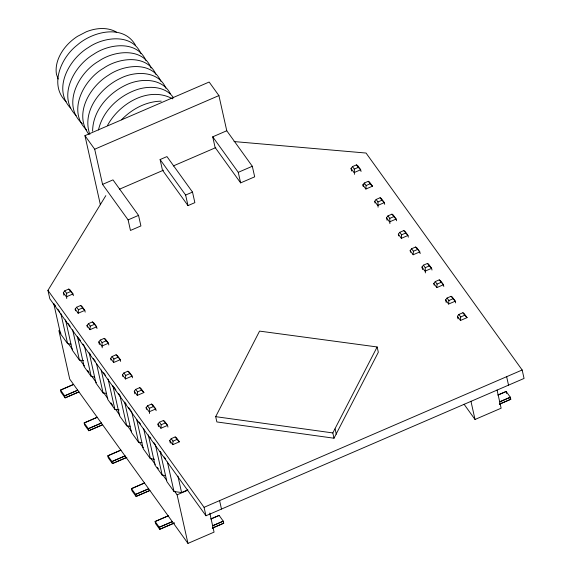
<?xml version="1.0" encoding="UTF-8"?>
<svg xmlns="http://www.w3.org/2000/svg" width="572" height="572" viewBox="0 0 572 572"><rect width="100%" height="100%" fill="white"/><g stroke="black" fill="none" stroke-linecap="round" stroke-linejoin="round"><path stroke-width="0.86" d="M92.607 131.217C92.778 110.982 107.872 93.729 125.397 85.271C139.725 78.099 161.926 77.377 170.32 93.622M73.359 295.688L72.973 293.958L69.97 289.789L68.769 289.082L64.793 290.798L66.595 293.3L66.731 298.548M80.595 305.512L84.792 310.389L78.164 313.249L78.421 309.731L76.619 307.228L80.595 305.512L81.789 306.213L84.792 310.389L85.178 312.112M92.414 321.936L96.618 326.819L89.99 329.679L90.24 326.162L88.438 323.659L92.414 321.936L93.615 322.644L96.618 326.819L97.004 328.542M108.823 344.973L108.437 343.243L105.434 339.074L104.24 338.367L100.264 340.083L102.066 342.585L102.195 347.833M116.066 354.797L120.263 359.674L113.635 362.534L113.885 359.016L112.083 356.513L116.066 354.797L117.26 355.505L120.263 359.674L120.649 361.404M127.885 371.228L132.089 376.104L125.461 378.964L125.711 375.447L123.91 372.944L127.885 371.228L129.086 371.929L132.089 376.104L132.475 377.827M137.28 395.395L137.53 391.877L135.728 389.375L139.711 387.652L140.905 388.359L143.908 392.535L137.28 395.395L134.277 391.219L135.728 389.375M156.12 410.689L155.734 408.959L152.731 404.79L151.53 404.082L147.555 405.798L149.356 408.301L149.492 413.549M163.356 420.513L167.553 425.389L160.925 428.249L161.182 424.731L159.381 422.229L163.356 420.513L164.55 421.221L167.553 425.389L167.939 427.12M172.751 444.68L173.001 441.162L171.2 438.66L175.175 436.944L176.376 437.644L179.379 441.82L172.751 444.68L169.748 440.512L171.2 438.66M361.054 171.478L360.667 169.755L357.664 165.58L356.47 164.879L352.495 166.595L354.297 169.097L354.425 174.346M365.865 189.046L366.116 185.528L364.314 183.026L368.289 181.303L369.491 182.01L372.494 186.186L365.865 189.046L362.863 184.87L364.314 183.026M384.699 204.34L384.32 202.61L381.309 198.441L380.115 197.733L376.14 199.449L377.942 201.952L378.071 207.2M396.525 220.771L396.139 219.04L393.136 214.872L391.942 214.164L387.959 215.88L389.761 218.382L389.897 223.631M403.761 230.595L407.965 235.471L401.337 238.331L401.587 234.813L399.785 232.311L403.761 230.595L404.962 231.295L407.965 235.471L408.351 237.194M415.587 247.018L419.784 251.902L413.156 254.762L413.413 251.244L411.611 248.741L415.587 247.018L416.781 247.726L419.784 251.902L420.17 253.625M431.996 270.055L431.61 268.332L428.607 264.157L427.406 263.449L423.43 265.165L425.232 267.675L425.368 272.915M439.232 279.88L443.429 284.756L436.801 287.616L437.058 284.098L435.256 281.596L439.232 279.88L440.426 280.587L443.429 284.756L443.815 286.486M451.051 296.31L455.255 301.187L448.627 304.047L448.877 300.529L447.075 298.026L451.051 296.31L452.252 297.011L455.255 301.187L455.641 302.91M460.446 320.477L460.703 316.959L458.901 314.457L462.877 312.734L464.071 313.442L467.074 317.617L460.446 320.477L457.443 316.302L458.901 314.457M98.477 129.973C102.774 110.689 119.04 95.595 137.409 89.475C149.592 85.585 165.959 86.279 173.645 97.962M215.687 416.666L259.559 331.109L377.148 346.961L378.328 352.245L334.012 438.216L216.867 421.943L215.687 416.666L332.832 432.933L377.148 346.961M234.041 141.563L366.044 153.046L522.164 369.991L524.059 378.442L205.956 515.765L49.836 298.827L47.941 290.376L105.82 195.638M107.615 125.268C119.305 103.532 148.892 85.764 172.658 98.856M63.921 295.238L63.342 292.649L64.793 290.798M75.547 310.803L75.161 309.08L76.619 307.228M87.373 327.234L86.987 325.504L88.438 323.659M99.385 344.523L98.806 341.934L100.264 340.083M111.018 360.088L110.632 358.365L112.083 356.513M122.844 376.519L122.458 374.796L123.91 372.944M146.489 409.373L146.103 407.65L147.555 405.798M351.616 171.035L351.036 168.447L352.495 166.595M158.501 426.669L157.922 424.081L159.381 422.229M375.068 203.024L374.681 201.301L376.14 199.449M387.087 220.32L386.508 217.732L387.959 215.88M398.72 235.886L398.334 234.162L399.785 232.311M410.539 252.316L410.153 250.586L411.611 248.741M422.558 269.605L421.979 267.017L423.43 265.165M434.184 285.171L433.798 283.447L435.256 281.596M446.203 302.466L445.624 299.878L447.075 298.026M121.486 119.827C131.846 109.059 146.082 101.408 161.24 101.151M73.566 384.434L60.532 390.083L60.982 392.12L65.122 397.869L79.022 391.899M168.147 515.865L155.112 521.514L155.57 523.552L159.71 529.3L174.424 522.972M212.677 525.754L223.266 521.163L223.723 523.201L212.298 528.149L223.723 523.201M100.379 204.733L84.942 135.657L209.152 82.032L218.912 95.588L226.769 130.759L252.316 166.266L254.683 176.827L240.626 182.89L215.079 147.39L212.72 136.83L226.769 130.759M84.942 135.657L94.695 149.213L218.912 95.588M102.56 184.384L112.991 179.88L138.538 215.379L140.905 225.947L130.466 230.452L128.107 219.884L102.56 184.384L94.695 149.213M160.089 159.545L166.96 156.585L192.507 192.085L194.866 202.645L187.995 205.613L162.448 170.113L160.089 159.545L185.635 195.052L187.995 205.613M119.362 189.239L163.492 170.184M173.295 165.951L215.787 147.605M128.107 219.884L138.538 215.379M185.635 195.052L192.507 192.085M212.72 136.83L238.267 172.329L252.316 166.266M66.595 293.3L70.57 291.584L72.973 293.958L66.345 296.818L63.342 292.649M354.297 169.097L358.272 167.381L360.667 169.755L354.039 172.615L351.036 168.447M364.335 184.234L362.863 184.87L363.249 186.601M78.421 309.731L82.397 308.015M366.116 185.528L370.091 183.812L372.494 186.186M90.24 326.162L94.216 324.446M377.942 201.952L381.917 200.236L384.32 202.61L377.684 205.477L374.681 201.301M102.066 342.585L106.042 340.869L108.437 343.243L101.809 346.11L98.806 341.934M389.761 218.382L393.743 216.666L396.139 219.04L389.511 221.9L386.508 217.732M113.885 359.016L117.868 357.3M401.587 234.813L405.562 233.097M73.573 384.448L60.532 390.083L64.665 395.831L65.122 397.869L78.171 392.242M125.711 375.447L129.687 373.731M413.413 251.244L417.388 249.528M137.53 391.877L141.513 390.161L143.908 392.535M425.232 267.675L429.207 265.951L431.61 268.332L424.982 271.192L421.979 267.017M101.816 425.096L88.767 430.73L84.627 424.982L84.177 422.944L97.211 417.288L84.177 422.944L88.317 428.693L88.767 430.73L102.667 424.753M149.356 408.301L153.332 406.585L155.734 408.959L149.106 411.826L146.103 407.65M437.058 284.098L441.033 282.382M161.182 424.731L165.158 423.015M448.877 300.529L452.852 298.813M126.312 457.614L112.412 463.585L108.28 457.836L107.822 455.798L120.856 450.15L107.822 455.798L111.962 461.547L112.412 463.585L126.877 457.357M173.001 441.162L176.977 439.446L179.379 441.82M460.703 316.959L464.678 315.243L467.074 317.617M149.106 490.812L136.065 496.446L131.925 490.697L131.467 488.66L144.501 483.004L131.467 488.66L135.607 494.408L136.065 496.446L149.957 490.469M161.147 452.752L160.139 451.344L166.91 481.66L174.002 491.512L181.589 492.549L187.852 489.846M174.503 491.198L177.105 494.816L187.709 490.24M168.161 515.88L155.112 521.514L159.252 527.262L159.71 529.3L174.167 523.073M47.941 290.376L204.068 507.321L522.164 369.991M172.301 521.628L159.252 527.262L172.315 521.65M210.975 518.933L219.126 515.415L223.266 521.163L212.662 525.739M210.961 518.918L219.126 515.415M60.961 333.419L58.873 330.523L69.734 379.107L187.966 543.4L214.057 532.132L209.795 513.048M464.071 404.247L475.025 419.469L501.122 408.208L497.047 389.99M55.756 306.299L53.725 303.482L60.503 333.798L67.596 343.658L70.971 344.115M65.551 319.912L72.329 350.228L79.422 360.081L83.634 360.66M77.377 336.343L84.148 366.652L91.241 376.512L94.616 376.969M90.719 354.883L89.196 352.774L95.974 383.083L103.067 392.943L106.435 393.4M101.215 370.07L107.793 399.513L114.893 409.373L119.105 409.945M112.841 385.628L119.62 415.944L126.712 425.797L130.08 426.262M126.183 404.168L124.667 402.059L131.446 432.375L138.538 442.227L141.906 442.685M136.687 419.355L143.265 448.798L150.357 458.658L154.569 459.23M148.312 434.92L155.091 465.229L162.183 475.089L165.551 475.546M66.13 101.702C48.942 85.228 61.04 57.529 77.277 45.052C92.564 31.517 123.187 23.795 135.364 45.045M70.513 108.058C52.388 88.731 69.219 58.766 88.639 47.369C103.861 36.787 132.075 33.133 140.855 53.482M76.119 115.58C57.043 96.546 73.952 65.737 93.629 54.304C108.852 43.722 137.065 40.076 145.853 60.425M82.339 123.688C61.476 105.184 78.378 72.787 98.62 61.247C113.95 50.458 142.971 47.033 151.094 68.111M86.722 130.044C66.731 111.283 83.669 79.665 103.618 68.182C118.84 57.608 147.054 53.954 155.841 74.303M356.47 164.879L358.272 167.381M368.289 181.303L370.091 183.812M380.115 197.733L381.917 200.236M391.942 214.164L393.743 216.666M427.406 263.449L429.207 265.951M462.877 312.734L464.678 315.243M398.334 234.162L401.337 238.331M410.153 250.586L413.156 254.762M433.798 283.447L436.801 287.616M445.624 299.878L448.627 304.047M509.745 397.833L510.782 399.27L499.356 404.225L510.782 399.27L510.324 397.233L506.184 391.484L498.026 394.995L506.184 391.484L506.642 393.522M68.769 289.082L70.57 291.584M104.24 338.367L106.042 340.869M139.711 387.652L141.513 390.161M151.53 404.082L153.332 406.585M175.175 436.944L176.977 439.446M75.161 309.08L78.164 313.249M86.987 325.504L89.99 329.679M110.632 358.365L113.635 362.534M122.458 374.796L125.461 378.964M157.922 424.081L160.925 428.249M57.779 309.116L59.81 311.933M68.082 323.437L70.113 326.255M78.385 337.752L80.416 340.569M82.947 344.087L84.47 346.203L91.241 376.512M93.25 358.408L95.281 361.218M103.553 372.722L105.584 375.539M113.857 387.037L115.88 389.854M118.418 393.372L119.934 395.488L126.712 425.797M128.721 407.693L131.76 411.919M139.025 422.007L140.54 424.124M149.835 437.029L150.844 438.438M153.889 442.664L155.405 444.773M164.193 456.978L165.708 459.094M68.247 343.55L72.415 349.342M80.23 360.203L84.399 365.987M87.523 370.334L89.082 372.501M91.684 376.119L96.375 382.632M103.668 392.771L107.836 398.555M110.961 402.902L112.52 405.069M115.644 409.416L119.813 415.201M127.627 426.061L131.274 431.124M139.082 441.984L143.25 447.769M151.065 458.63L155.226 464.421M157.314 467.317L158.351 468.761M163.041 475.275L166.688 480.344M88.653 134.062C73.638 113.785 89.825 86.494 108.608 75.125C123.838 64.543 152.052 60.897 160.832 81.238M89.861 134.463C81.496 111.411 100.279 87.788 120.399 78.328C134.971 70.849 158.709 70.535 165.83 88.181M58.165 79.036L56.478 74.36A38.617 27.685 -35.7 0 1 77.456 36.365L86.315 31.767A38.617 27.685 -35.7 0 1 116.352 32.061M506.642 376.691L508.529 385.142M457.443 316.302L458.022 318.89M470.949 401.251L475.025 419.469M335.106 428.943L336.286 434.219M332.832 432.933L334.012 438.216M238.267 172.329L240.626 182.89M219.591 500.614L221.486 509.066M204.068 507.321L205.956 515.765M177.913 476.09L181.589 492.549M169.748 440.512L170.327 443.1M177.105 494.816L187.966 543.4M167.424 462.069L174.002 491.512M155.598 445.638L162.183 475.089M143.586 428.342L150.357 458.658M134.277 391.219L134.856 393.808M131.953 412.784L138.538 442.227M108.115 379.057L114.893 409.373M96.482 363.499L103.067 392.943M72.644 329.772L79.422 360.081M60.825 313.342L67.596 343.658M510.324 397.233L499.735 401.823L510.324 397.233M77.713 390.197L64.665 395.831L77.728 390.218M101.358 423.058L88.317 428.693L101.373 423.073M125.003 455.913L111.962 461.547L125.018 455.934M148.656 488.774L135.607 494.408L148.663 488.788"/></g></svg>
